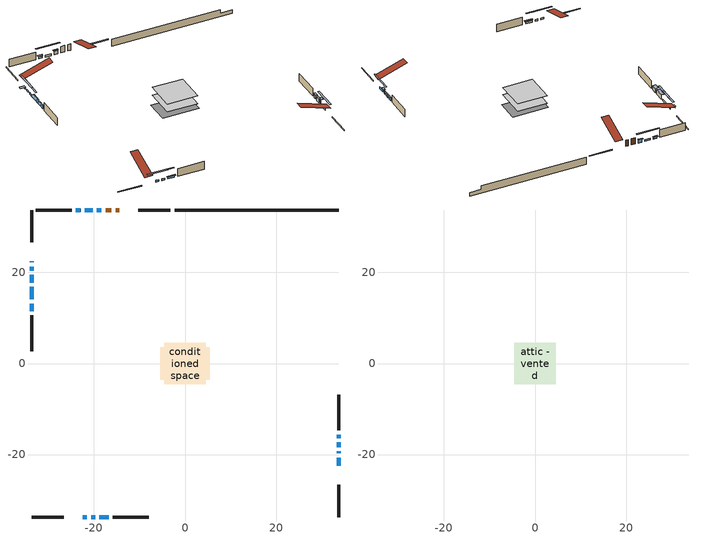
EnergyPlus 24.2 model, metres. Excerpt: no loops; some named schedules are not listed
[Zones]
conditioned space
 floor adiabatic (AdiabaticFloorConstruction): -4.54,-4.54 -4.54,4.54 4.54,4.54 4.54,-4.54 z0.61
 floor foundation (Slab1 construction): -5.46,-3.53 -5.46,3.53 5.46,3.53 5.46,-3.53 z-1.71
 wall outside (RimJoist1 construction): -3.19,33.7 -10.3,33.7 / -33.7,-33.7 -26.6,-33.7 / -33.7,33.7 -33.7,26.6 / 33.7,-33.7 33.7,-26.6 z0.61:0.91
 wall outside (AdiabaticWallConstruction 1): -14.49,33.7 -15.25,33.7 / -16.18,33.7 -17.42,33.7 z0.61:2.64
 wall outside (AdiabaticWallConstruction): -33.7,22.41 -33.7,22.18 z0.61:1.07; -18.34,33.7 -19.36,33.7 / 33.7,-18.34 33.7,-17.33 / 33.7,-16.4 33.7,-15.63 z0.61:1.68; -33.7,21.25 -33.7,20.39 / -22.41,-33.7 -21.54,-33.7 / -33.7,19.46 -33.7,17.73 / -20.62,-33.7 -19.75,-33.7 / 33.7,-22.41 33.7,-20.68 / -20.29,33.7 -22.02,33.7 z0.61:1.17; 33.7,-19.75 33.7,-19.27 z0.61:2.21; -33.7,16.81 -33.7,14.06 z0.61:2.08; -18.82,-33.7 -16.79,-33.7 / -22.94,33.7 -23.96,33.7 z0.61:1.22; -33.7,13.13 -33.7,11.51 z0.61:1.98
 wall outside (Wall1 construction): -24.89,33.7 -32.77,33.7 / -15.86,-33.7 -7.98,-33.7 / -33.7,10.58 -33.7,2.69 / 33.7,-14.71 33.7,-6.82 z0.61:3.05
 wall foundation (FoundationWall1 construction): -2.26,33.7,-1.71 -2.26,33.7,0.61 30.11,33.7,0.61 30.11,33.7,-0.59 33.7,33.7,-0.59 33.7,33.7,-1.71
 window (WindowConstruction 7): -33.7,22.41 -33.7,22.18 z0.61:1.07
 window (WindowConstruction 6): -18.35,33.7 -19.36,33.7 z0.61:1.68
 window (WindowConstruction 9): -33.7,21.25 -33.7,20.39 z0.61:1.17
 window (WindowConstruction 10): -22.41,-33.7 -21.54,-33.7 z0.61:1.17
 window (WindowConstruction 11): -33.7,19.46 -33.7,17.73 z0.61:1.17
 window (WindowConstruction 12): -20.62,-33.7 -19.75,-33.7 z0.61:1.17
 window (WindowConstruction 13): 33.7,-22.41 33.7,-20.68 z0.61:1.17
 window (WindowConstruction 14): -20.29,33.7 -22.02,33.7 z0.61:1.17
 window (WindowConstruction 8): 33.7,-19.75 33.7,-19.27 z0.61:2.21
 window (WindowConstruction): -33.7,16.8 -33.7,14.06 z0.61:2.08
 window (WindowConstruction 1): -18.82,-33.7 -16.79,-33.7 z0.61:1.22
 window (WindowConstruction 2): -33.7,13.13 -33.7,11.51 z0.61:1.98
 window (WindowConstruction 3): 33.7,-18.34 33.7,-17.33 z0.61:1.68
 window (WindowConstruction 4): 33.7,-16.4 33.7,-15.64 z0.61:1.68
 window (WindowConstruction 5): -22.94,33.7 -23.96,33.7 z0.61:1.22
 door (Door): -14.49,33.7 -15.25,33.7 z0.61:2.64
 door (Door 1): -16.18,33.7 -17.42,33.7 z0.61:2.64
 ceiling adiabatic (AdiabaticFloorConstruction): 4.54,-4.54 4.54,4.54 -4.54,4.54 -4.54,-4.54 z0.61
attic - vented
 floor to conditioned space (Floor1 construction Reversed): -4.54,-4.54 -4.54,4.54 4.54,4.54 4.54,-4.54 z3.05
 roof outside (Roof1 construction): -13.56,33.7,3.05 -13.56,24.85,6 -11.23,24.85,6 -11.23,33.7,3.05; -23.34,-33.7,3.05 -23.34,-24.85,6 -25.67,-24.85,6 -25.67,-33.7,3.05; -33.7,23.34,3.05 -24.85,23.34,6 -24.85,25.67,6 -33.7,25.67,3.05; 33.7,-23.34,3.05 24.85,-23.34,6 24.85,-25.67,6 33.7,-25.67,3.05
shading: -33.7,21.88 -33.7,22.71 -35.22,22.71 -35.22,21.88 z1.37; -19.56,33.7 -18.14,33.7 -18.14,34.11 -19.56,34.11 z1.88; -33.7,17.69 -33.7,23.95 -34.11,23.95 -34.11,17.69 z3.87; -18.84,-33.7 -25.11,-33.7 -25.11,-34.11 -18.84,-34.11 z3.87; -33.7,15.03 -33.7,22.16 -34.11,22.16 -34.11,15.03 z3.87; -17.05,-33.7 -23.32,-33.7 -23.32,-34.11 -17.05,-34.11 z3.87; 33.7,-17.98 33.7,-25.11 34.11,-25.11 34.11,-17.98 z3.87; -24.72,33.7 -17.59,33.7 -17.59,34.11 -24.72,34.11 z3.87; 33.7,-18.97 33.7,-20.05 34.31,-20.05 34.31,-18.97 z2.51; -33.7,14.06 -33.7,16.8 -34.61,16.8 -34.61,14.06 z2.08; -16.59,-33.7 -19.03,-33.7 -19.03,-34.11 -16.59,-34.11 z1.42; -33.7,11.51 -33.7,13.13 -34.61,13.13 -34.61,11.51 z1.98; 33.7,-17.13 33.7,-18.54 34.11,-18.54 34.11,-17.13 z1.88; 33.7,-15.44 33.7,-16.6 34.11,-16.6 34.11,-15.44 z1.88; -24.16,33.7 -22.74,33.7 -22.74,34.11 -24.16,34.11 z1.42
[Building]
Building 1: Terrain=Suburbs
[Site:Location]
Thunder Bay AP_ON: Latitude {deg}=48.37; Longitude {deg}=-89.32; Time Zone {hr}=-5; Elevation {m}=199; Keep Site Location Information=Yes
[Site:GroundTemperature:Shallow]
-2.12691, -4.55874, -4.75348, -3.59946, 1.0333, 5.64449, 9.64214, 12.1745, 12.3897, 10.33, 6.43429, 1.96456
[Site:WaterMainsTemperature]
Calculation Method=Schedule; Temperature Schedule=mains temperature schedule
[Material] Roughness=Rough; Thermal Absorptance=0.9
Name | Thickness {m} | Conductivity {W/m-K} | Density {kg/m3} | Specific Heat {J/kg-K} | Solar Absorptance | Visible Absorptance
asphalt or fiberglass shingles | 0.00635 | 0.162714 | 1121.4 | 1465.45 | 0.4 | 0.4
ceiling loosefill ins | 0.0846667 | 0.0480833 | 16.02 | 1046.75 | 0.7 | 0.7
ceiling stud and cavity | 0.1397 | 0.160601 | 65.682 | 1177.47 | 0.7 | 0.7
concrete 4.0 in. | 0.1016 | 1.803125 | 2242.8 | 837.4 | 0.7 | 0.7
concrete 8.0 in. | 0.2032 | 1.803125 | 2242.8 | 837.4 | 0.7 | 0.7
door material | 0.04445 | 0.188738 | 512.64 | 1214.23 | 0.7 | 0.7
door material 1 | 0.04445 | 0.053851 | 512.64 | 1214.23 | 0.7 | 0.7
exterior vertical ins | 0.0932174 | 0.029427 | 32.04 | 1214.23 | 0.7 | 0.7
floor covering | 0.0127 | 0.0433444 | 54.468 | 1339.84 | 0.6 | 0.6
floor rigid ins; wall rigid ins 1 | 0.512978 | 0.029427 | 32.04 | 1214.23 | 0.7 | 0.7
floor stud and cavity | 0.1397 | 1.75129 | 37.0049 | 1207.88 | 0.7 | 0.7
furniture material conditioned space 1 | 0.1524 | 0.115458 | 640.8 | 1214.23 | 0.6 | 0.6
gypsum board | 0.0127 | 0.160291 | 801 | 837.4 | 0.6 | 0.6
gypsum board 1 | 0.0127 | 0.160291 | 801 | 837.4 | 0.7 | 0.7
osb sheathing 0.5 in. | 0.0127 | 0.115458 | 512.64 | 1214.23 | 0.7 | 0.7
osb sheathing 0.75 in. | 0.01905 | 0.115458 | 512.64 | 1214.23 | 0.7 | 0.7
osb sheathing 2.0 in. | 0.0508 | 0.115458 | 512.64 | 1214.23 | 0.7 | 0.7
rim joist rigid ins; wall rigid ins | 0.051816 | 0.029427 | 32.04 | 1214.23 | 0.7 | 0.7
rim joist stud and cavity | 0.0508 | 0.0309689 | 125.044 | 1163.47 | 0.6 | 0.6
wall stud and cavity | 0.1397 | 0.0984349 | 139.0536 | 1170.24 | 0.7 | 0.7
wall stud and cavity 1 | 0.0889 | 0.380278 | 52.3479 | 1209.89 | 0.7 | 0.7
wall stud and cavity 2 | 0.0889 | 0.391764 | 83.0341 | 1211.67 | 0.7 | 0.7
wood siding | 0.0254 | 0.102417 | 544.68 | 1172.36 | 0.4 | 0.4
wood siding 1; wood siding 2; wood siding 3 | 0.0254 | 0.102417 | 544.68 | 1172.36 | 0.7 | 0.7
[WindowMaterial:SimpleGlazingSystem]
Name | U-Factor {W/m2-K} | Solar Heat Gain Coefficient
WindowMaterial | 1.9856 | 0.63
WindowMaterial 1 | 2.228615 | 0.55
WindowMaterial 10 | 2.59882 | 0.53
WindowMaterial 11 | 2.2712 | 0.53
WindowMaterial 2 | 2.90259 | 0.68
WindowMaterial 3 | 3.00537 | 0.54
WindowMaterial 4 | 3.01672 | 0.51
WindowMaterial 5 | 2.12414 | 0.58
WindowMaterial 6 | 7.347332 | 0.58
WindowMaterial 7 | 2.986628 | 0.61
WindowMaterial 8 | 2.78052 | 0.4
WindowMaterial 9 | 2.48356 | 0.4
[Construction]
AdiabaticFloorConstruction: floor stud and cavity, floor rigid ins, osb sheathing 0.75 in., floor covering
AdiabaticWallConstruction: wood siding 2, wall rigid ins 1, wall stud and cavity 1, gypsum board
AdiabaticWallConstruction 1: wood siding 3, wall rigid ins 1, wall stud and cavity 1, gypsum board
Door: door material
Door 1: door material 1
Floor1 construction Reversed: gypsum board, ceiling stud and cavity, ceiling loosefill ins
FoundationWall1 construction: concrete 8.0 in., gypsum board 1
furniture construction conditioned space 1: furniture material conditioned space 1
PartitionWallConstruction: gypsum board, wall stud and cavity 2, gypsum board
RimJoist1 construction: wood siding 1, rim joist rigid ins, osb sheathing 2.0 in., rim joist stud and cavity
Roof1 construction: asphalt or fiberglass shingles
Slab1 construction: concrete 4.0 in.
Wall1 construction: wood siding, wall rigid ins, osb sheathing 0.5 in., wall stud and cavity, gypsum board
WindowConstruction: WindowMaterial
WindowConstruction 1; WindowConstruction 5: WindowMaterial 1
WindowConstruction 10: WindowMaterial 9
WindowConstruction 11: WindowMaterial 10
WindowConstruction 12; WindowConstruction 13; WindowConstruction 14: WindowMaterial 11
WindowConstruction 2: WindowMaterial 2
WindowConstruction 3: WindowMaterial 3
WindowConstruction 4: WindowMaterial 4
WindowConstruction 6: WindowMaterial 5
WindowConstruction 7: WindowMaterial 6
WindowConstruction 8: WindowMaterial 7
WindowConstruction 9: WindowMaterial 8
[Zone] Multiplier=1; Part of Total Floor Area=Yes
Name | Volume {m3}
attic - vented | 39.5801
conditioned space | 401.9
[Space]
Name | Zone | Volume {m3}
attic - vented 1 | attic - vented | 39.5801
conditioned space 1 | conditioned space | 401.9
[ZoneInfiltration:EffectiveLeakageArea]
infil attic - vented 1: Zone or Space=attic - vented 1; Schedule=Always On Discrete; Effective Air Leakage Area {cm2}=3004.36; Stack Coefficient=0.000205213; Wind Coefficient=9.67883e-06
[ZoneMixing]
whole house fan mix: Zone or Space=attic - vented; Schedule=Always On Continuous; Design Flow Rate Calculation Method=Flow/Zone; Design Flow Rate {m3/s}=0; Source Zone or Space=conditioned space
[SurfaceProperty:ExposedFoundationPerimeter]
Slab1: Exposed Perimeter Calculation Method=TotalExposedPerimeter; Total Exposed Perimeter {m}=35.967
[InternalMass] Zone or ZoneList=conditioned space; Space or SpaceList=conditioned space 1
Name | Construction | Surface Area {m2}
furniture mass conditioned space 1 | furniture construction conditioned space 1 | 63.892
partition wall mass | PartitionWallConstruction | 159.73
[Lights]
interior lighting: Zone or ZoneList or Space or SpaceList=conditioned space 1; Schedule=interior lighting schedule; Design Level Calculation Method=LightingLevel; Lighting Level {W}=343.2; Return Air Fraction=0; Fraction Radiant=0.6; Fraction Visible=0.2; Fraction Replaceable=1
[People]
occupants: Zone or ZoneList or Space or SpaceList=conditioned space 1; Number of People Schedule=occupants schedule; Number of People Calculation Method=People; Number of People=3; Fraction Radiant=0.314171; Sensible Heat Fraction=0.56303; Activity Level Schedule=occupants activity schedule; Carbon Dioxide Generation Rate {m3/s-W}=0; Enable ASHRAE 55 Comfort Warnings=No; Mean Radiant Temperature Calculation Type=EnclosureAveraged
[ElectricEquipment] Zone or ZoneList or Space or SpaceList=conditioned space 1; Design Level Calculation Method=EquipmentLevel
Name | Schedule | Design Level {W} | Fraction Latent | Fraction Radiant | Fraction Lost
clothes dryer | clothes dryer schedule | 140.772 | 0.015 | 0.081 | 0.85
clothes washer | clothes washer schedule | 32.1985 | 0.03 | 0.162 | 0.7
cooking range | cooking range schedule | 215.147 | 0.08 | 0.432 | 0.2
dishwasher | dishwasher schedule | 66.8632 | 0.3 | 0.18 | 0.4
fridge | fridge schedule | 72.9452 | 0 | 0.6 | 0
mech vent house fan | mech vent house fan schedule | 0 | 0 | 0 | 1
mech vent house fan cfis | mech vent house fan cfis schedule | 0 | 0 | 0 | 0
mech vent range fan 0 | mech vent range fan 0 schedule | 57 | 0 | 0 | 1
misc plug loads | misc plug loads schedule | 494.7 | 0.045 | 0.513 | 0.1
whole house fan | Always On Discrete | 0 | 0 | 0 | 1
[OtherEquipment] Zone or ZoneList or Space or SpaceList=conditioned space 1; Design Level Calculation Method=EquipmentLevel
Name | Fuel Type | Schedule | Design Level {W} | Fraction Latent | Fraction Radiant | Fraction Lost
clothes dryer 1 | Electricity | clothes dryer schedule | 0 | 0.015 | 0.081 | 0.85
cooking range 1 | Electricity | cooking range schedule | 0 | 0.08 | 0.432 | 0.2
general water use latent | None | general water use schedule | 62.594 | 1 | 0 | 0
general water use sensible | None | general water use schedule | -61.6891 | 0 | 0.6 | 0
mech vent house fan latent load | None | Always On Discrete | 0 | 1 | 0 | 0
mech vent house fan sensible load | None | Always On Discrete | 0 | 0 | 0 | 0
water heater energy adjustment1 | NaturalGas | Always On Discrete | 0.01 | 0 | 0 | 1
[ZoneInfiltration:DesignFlowRate] Zone or ZoneList or Space or SpaceList=conditioned space 1; Schedule=Always On Discrete; Design Flow Rate Calculation Method=Flow/Zone; Design Flow Rate {m3/s}=0
infil flow; natural vent flow; whole house fan flow
[Foundation:Kiva]
Foundation Kiva 1: Initial Indoor Air Temperature {C}=18; Wall Height Above Grade {m}=0.609996; Wall Depth Below Slab {m}=0.2032; Custom Block Material Name 1=exterior vertical ins; Custom Block Depth 1 {m}=2.31999; Custom Block X Position 1 {m}=0.2159; Custom Block Z Position 1 {m}=0
[Foundation:Kiva:Settings]
Soil Conductivity {W/m-K}=0.849921; Soil Density {kg/m3}=1842.3; Soil Specific Heat {J/kg-K}=418.7; Ground Solar Absorptivity=0.9; Ground Thermal Absorptivity=0.9; Ground Surface Roughness {m}=0.03; Far-Field Width {m}=40; Deep-Ground Boundary Condition=ZeroFlux; Deep-Ground Depth {m}=40; Minimum Cell Dimension {m}=0.2; Maximum Cell Growth Coefficient=3; Simulation Timestep=Timestep
[Exterior:Lights]
exterior lighting: Schedule=exterior lighting schedule; Design Level {W}=75.6
[Schedule:Constant]
Name | Hourly Value
Always On Continuous; mech vent house fan schedule; mech vent house fan cfis schedule; Always On Discrete | 1
occupants activity schedule | 117.228
fridge schedule | 0
[Schedule:Week:Daily]
interior lighting schedule Week Rule - Jan1-Jan27: interior lighting schedule day, interior lighting schedule day, interior lighting schedule day, interior lighting schedule day, interior lighting schedule day, interior lighting schedule day, interior lighting schedule day, interior lighting schedule default day, interior lighting schedule default day, interior lighting schedule default day, interior lighting schedule default day, interior lighting schedule default day
interior lighting schedule Week Rule - Jan28-Feb3: interior lighting schedule day, interior lighting schedule day, interior lighting schedule day, interior lighting schedule day, interior lighting schedule day 1, interior lighting schedule day 1, interior lighting schedule day 1, interior lighting schedule default day, interior lighting schedule default day, interior lighting schedule default day, interior lighting schedule default day, interior lighting schedule default day
interior lighting schedule Week Rule - Feb4-Feb24: interior lighting schedule day 1, interior lighting schedule day 1, interior lighting schedule day 1, interior lighting schedule day 1, interior lighting schedule day 1, interior lighting schedule day 1, interior lighting schedule day 1, interior lighting schedule default day, interior lighting schedule default day, interior lighting schedule default day, interior lighting schedule default day, interior lighting schedule default day
interior lighting schedule Week Rule - Feb25-Mar3: interior lighting schedule day 1, interior lighting schedule day 1, interior lighting schedule day 1, interior lighting schedule day 1, interior lighting schedule day 2, interior lighting schedule day 2, interior lighting schedule day 2, interior lighting schedule default day, interior lighting schedule default day, interior lighting schedule default day, interior lighting schedule default day, interior lighting schedule default day
interior lighting schedule Week Rule - Mar4-Mar31: interior lighting schedule day 2, interior lighting schedule day 2, interior lighting schedule day 2, interior lighting schedule day 2, interior lighting schedule day 2, interior lighting schedule day 2, interior lighting schedule day 2, interior lighting schedule default day, interior lighting schedule default day, interior lighting schedule default day, interior lighting schedule default day, interior lighting schedule default day
interior lighting schedule Week Rule - Apr1-Apr28: interior lighting schedule day 3, interior lighting schedule day 3, interior lighting schedule day 3, interior lighting schedule day 3, interior lighting schedule day 3, interior lighting schedule day 3, interior lighting schedule day 3, interior lighting schedule default day, interior lighting schedule default day, interior lighting schedule default day, interior lighting schedule default day, interior lighting schedule default day
interior lighting schedule Week Rule - Apr29-May5: interior lighting schedule day 3, interior lighting schedule day 3, interior lighting schedule day 4, interior lighting schedule day 4, interior lighting schedule day 4, interior lighting schedule day 4, interior lighting schedule day 4, interior lighting schedule default day, interior lighting schedule default day, interior lighting schedule default day, interior lighting schedule default day, interior lighting schedule default day
interior lighting schedule Week Rule - May6-May26: interior lighting schedule day 4, interior lighting schedule day 4, interior lighting schedule day 4, interior lighting schedule day 4, interior lighting schedule day 4, interior lighting schedule day 4, interior lighting schedule day 4, interior lighting schedule default day, interior lighting schedule default day, interior lighting schedule default day, interior lighting schedule default day, interior lighting schedule default day
interior lighting schedule Week Rule - May27-Jun2: interior lighting schedule day 4, interior lighting schedule day 4, interior lighting schedule day 4, interior lighting schedule day 4, interior lighting schedule day 4, interior lighting schedule day 5, interior lighting schedule day 5, interior lighting schedule default day, interior lighting schedule default day, interior lighting schedule default day, interior lighting schedule default day, interior lighting schedule default day
interior lighting schedule Week Rule - Jun3-Jun30: interior lighting schedule day 5, interior lighting schedule day 5, interior lighting schedule day 5, interior lighting schedule day 5, interior lighting schedule day 5, interior lighting schedule day 5, interior lighting schedule day 5, interior lighting schedule default day, interior lighting schedule default day, interior lighting schedule default day, interior lighting schedule default day, interior lighting schedule default day
interior lighting schedule Week Rule - Jul1-Jul28: interior lighting schedule day 6, interior lighting schedule day 6, interior lighting schedule day 6, interior lighting schedule day 6, interior lighting schedule day 6, interior lighting schedule day 6, interior lighting schedule day 6, interior lighting schedule default day, interior lighting schedule default day, interior lighting schedule default day, interior lighting schedule default day, interior lighting schedule default day
interior lighting schedule Week Rule - Jul29-Aug4: interior lighting schedule day 6, interior lighting schedule day 6, interior lighting schedule day 6, interior lighting schedule day 7, interior lighting schedule day 7, interior lighting schedule day 7, interior lighting schedule day 7, interior lighting schedule default day, interior lighting schedule default day, interior lighting schedule default day, interior lighting schedule default day, interior lighting schedule default day
interior lighting schedule Week Rule - Aug5-Aug25: interior lighting schedule day 7, interior lighting schedule day 7, interior lighting schedule day 7, interior lighting schedule day 7, interior lighting schedule day 7, interior lighting schedule day 7, interior lighting schedule day 7, interior lighting schedule default day, interior lighting schedule default day, interior lighting schedule default day, interior lighting schedule default day, interior lighting schedule default day
interior lighting schedule Week Rule - Aug26-Sep1: interior lighting schedule day 7, interior lighting schedule day 7, interior lighting schedule day 7, interior lighting schedule day 7, interior lighting schedule day 7, interior lighting schedule day 7, interior lighting schedule day 8, interior lighting schedule default day, interior lighting schedule default day, interior lighting schedule default day, interior lighting schedule default day, interior lighting schedule default day
interior lighting schedule Week Rule - Sep2-Sep29: interior lighting schedule day 8, interior lighting schedule day 8, interior lighting schedule day 8, interior lighting schedule day 8, interior lighting schedule day 8, interior lighting schedule day 8, interior lighting schedule day 8, interior lighting schedule default day, interior lighting schedule default day, interior lighting schedule default day, interior lighting schedule default day, interior lighting schedule default day
interior lighting schedule Week Rule - Sep30-Oct6: interior lighting schedule day 8, interior lighting schedule day 9, interior lighting schedule day 9, interior lighting schedule day 9, interior lighting schedule day 9, interior lighting schedule day 9, interior lighting schedule day 9, interior lighting schedule default day, interior lighting schedule default day, interior lighting schedule default day, interior lighting schedule default day, interior lighting schedule default day
interior lighting schedule Week Rule - Oct7-Oct27: interior lighting schedule day 9, interior lighting schedule day 9, interior lighting schedule day 9, interior lighting schedule day 9, interior lighting schedule day 9, interior lighting schedule day 9, interior lighting schedule day 9, interior lighting schedule default day, interior lighting schedule default day, interior lighting schedule default day, interior lighting schedule default day, interior lighting schedule default day
interior lighting schedule Week Rule - Oct28-Nov3: interior lighting schedule day 9, interior lighting schedule day 9, interior lighting schedule day 9, interior lighting schedule day 9, interior lighting schedule day 10, interior lighting schedule day 10, interior lighting schedule day 10, interior lighting schedule default day, interior lighting schedule default day, interior lighting schedule default day, interior lighting schedule default day, interior lighting schedule default day
interior lighting schedule Week Rule - Nov4-Nov24: interior lighting schedule day 10, interior lighting schedule day 10, interior lighting schedule day 10, interior lighting schedule day 10, interior lighting schedule day 10, interior lighting schedule day 10, interior lighting schedule day 10, interior lighting schedule default day, interior lighting schedule default day, interior lighting schedule default day, interior lighting schedule default day, interior lighting schedule default day
interior lighting schedule Week Rule - Nov25-Dec1: interior lighting schedule day 10, interior lighting schedule day 10, interior lighting schedule day 10, interior lighting schedule day 10, interior lighting schedule day 10, interior lighting schedule day 10, interior lighting schedule day 11, interior lighting schedule default day, interior lighting schedule default day, interior lighting schedule default day, interior lighting schedule default day, interior lighting schedule default day
interior lighting schedule Week Rule - Dec2-Dec31: interior lighting schedule day 11, interior lighting schedule day 11, interior lighting schedule day 11, interior lighting schedule day 11, interior lighting schedule day 11, interior lighting schedule day 11, interior lighting schedule day 11, interior lighting schedule default day, interior lighting schedule default day, interior lighting schedule default day, interior lighting schedule default day, interior lighting schedule default day
occupants schedule Week Rule - Jan1-Dec31: occupants schedule day, occupants schedule day, occupants schedule day, occupants schedule day, occupants schedule day, occupants schedule day, occupants schedule day, occupants schedule default day, occupants schedule default day, occupants schedule default day, occupants schedule default day, occupants schedule default day
clothes dryer schedule Week Rule - Jan1-Dec31: clothes dryer schedule day, clothes dryer schedule day, clothes dryer schedule day, clothes dryer schedule day, clothes dryer schedule day, clothes dryer schedule day, clothes dryer schedule day, clothes dryer schedule default day, clothes dryer schedule default day, clothes dryer schedule default day, clothes dryer schedule default day, clothes dryer schedule default day
clothes washer schedule Week Rule - Jan1-Dec31: clothes washer schedule day, clothes washer schedule day, clothes washer schedule day, clothes washer schedule day, clothes washer schedule day, clothes washer schedule day, clothes washer schedule day, clothes washer schedule default day, clothes washer schedule default day, clothes washer schedule default day, clothes washer schedule default day, clothes washer schedule default day
cooking range schedule Week Rule - Jan1-Dec31: cooking range schedule day, cooking range schedule day, cooking range schedule day, cooking range schedule day, cooking range schedule day, cooking range schedule day, cooking range schedule day, cooking range schedule default day, cooking range schedule default day, cooking range schedule default day, cooking range schedule default day, cooking range schedule default day
dishwasher schedule Week Rule - Jan1-Dec31: dishwasher schedule day, dishwasher schedule day, dishwasher schedule day, dishwasher schedule day, dishwasher schedule day, dishwasher schedule day, dishwasher schedule day, dishwasher schedule default day, dishwasher schedule default day, dishwasher schedule default day, dishwasher schedule default day, dishwasher schedule default day
mech vent range fan 0 schedule Week Rule - Jan1-Dec31: mech vent range fan 0 schedule day, mech vent range fan 0 schedule day, mech vent range fan 0 schedule day, mech vent range fan 0 schedule day, mech vent range fan 0 schedule day, mech vent range fan 0 schedule day, mech vent range fan 0 schedule day, mech vent range fan 0 schedule default day, mech vent range fan 0 schedule default day, mech vent range fan 0 schedule default day, mech vent range fan 0 schedule default day, mech vent range fan 0 schedule default day
misc plug loads schedule Week Rule - Jan1-Dec31: misc plug loads schedule day, misc plug loads schedule day, misc plug loads schedule day, misc plug loads schedule day, misc plug loads schedule day, misc plug loads schedule day, misc plug loads schedule day, misc plug loads schedule default day, misc plug loads schedule default day, misc plug loads schedule default day, misc plug loads schedule default day, misc plug loads schedule default day
general water use schedule Week Rule - Jan1-Dec31: general water use schedule day, general water use schedule day, general water use schedule day, general water use schedule day, general water use schedule day, general water use schedule day, general water use schedule day, general water use schedule default day, general water use schedule default day, general water use schedule default day, general water use schedule default day, general water use schedule default day
exterior lighting schedule Week Rule - Jan1-Jan27: exterior lighting schedule day, exterior lighting schedule day, exterior lighting schedule day, exterior lighting schedule day, exterior lighting schedule day, exterior lighting schedule day, exterior lighting schedule day, exterior lighting schedule default day, exterior lighting schedule default day, exterior lighting schedule default day, exterior lighting schedule default day, exterior lighting schedule default day
exterior lighting schedule Week Rule - Jan28-Feb3: exterior lighting schedule day, exterior lighting schedule day, exterior lighting schedule day, exterior lighting schedule day, exterior lighting schedule day 1, exterior lighting schedule day 1, exterior lighting schedule day 1, exterior lighting schedule default day, exterior lighting schedule default day, exterior lighting schedule default day, exterior lighting schedule default day, exterior lighting schedule default day
exterior lighting schedule Week Rule - Feb4-Feb24: exterior lighting schedule day 1, exterior lighting schedule day 1, exterior lighting schedule day 1, exterior lighting schedule day 1, exterior lighting schedule day 1, exterior lighting schedule day 1, exterior lighting schedule day 1, exterior lighting schedule default day, exterior lighting schedule default day, exterior lighting schedule default day, exterior lighting schedule default day, exterior lighting schedule default day
exterior lighting schedule Week Rule - Feb25-Mar3: exterior lighting schedule day 1, exterior lighting schedule day 1, exterior lighting schedule day 1, exterior lighting schedule day 1, exterior lighting schedule day 2, exterior lighting schedule day 2, exterior lighting schedule day 2, exterior lighting schedule default day, exterior lighting schedule default day, exterior lighting schedule default day, exterior lighting schedule default day, exterior lighting schedule default day
exterior lighting schedule Week Rule - Mar4-Mar31: exterior lighting schedule day 2, exterior lighting schedule day 2, exterior lighting schedule day 2, exterior lighting schedule day 2, exterior lighting schedule day 2, exterior lighting schedule day 2, exterior lighting schedule day 2, exterior lighting schedule default day, exterior lighting schedule default day, exterior lighting schedule default day, exterior lighting schedule default day, exterior lighting schedule default day
exterior lighting schedule Week Rule - Apr1-Apr28: exterior lighting schedule day 3, exterior lighting schedule day 3, exterior lighting schedule day 3, exterior lighting schedule day 3, exterior lighting schedule day 3, exterior lighting schedule day 3, exterior lighting schedule day 3, exterior lighting schedule default day, exterior lighting schedule default day, exterior lighting schedule default day, exterior lighting schedule default day, exterior lighting schedule default day
exterior lighting schedule Week Rule - Apr29-May5: exterior lighting schedule day 3, exterior lighting schedule day 3, exterior lighting schedule day 4, exterior lighting schedule day 4, exterior lighting schedule day 4, exterior lighting schedule day 4, exterior lighting schedule day 4, exterior lighting schedule default day, exterior lighting schedule default day, exterior lighting schedule default day, exterior lighting schedule default day, exterior lighting schedule default day
exterior lighting schedule Week Rule - May6-May26: exterior lighting schedule day 4, exterior lighting schedule day 4, exterior lighting schedule day 4, exterior lighting schedule day 4, exterior lighting schedule day 4, exterior lighting schedule day 4, exterior lighting schedule day 4, exterior lighting schedule default day, exterior lighting schedule default day, exterior lighting schedule default day, exterior lighting schedule default day, exterior lighting schedule default day
exterior lighting schedule Week Rule - May27-Jun2: exterior lighting schedule day 4, exterior lighting schedule day 4, exterior lighting schedule day 4, exterior lighting schedule day 4, exterior lighting schedule day 4, exterior lighting schedule day 5, exterior lighting schedule day 5, exterior lighting schedule default day, exterior lighting schedule default day, exterior lighting schedule default day, exterior lighting schedule default day, exterior lighting schedule default day
exterior lighting schedule Week Rule - Jun3-Jun30: exterior lighting schedule day 5, exterior lighting schedule day 5, exterior lighting schedule day 5, exterior lighting schedule day 5, exterior lighting schedule day 5, exterior lighting schedule day 5, exterior lighting schedule day 5, exterior lighting schedule default day, exterior lighting schedule default day, exterior lighting schedule default day, exterior lighting schedule default day, exterior lighting schedule default day
exterior lighting schedule Week Rule - Jul1-Jul28: exterior lighting schedule day 6, exterior lighting schedule day 6, exterior lighting schedule day 6, exterior lighting schedule day 6, exterior lighting schedule day 6, exterior lighting schedule day 6, exterior lighting schedule day 6, exterior lighting schedule default day, exterior lighting schedule default day, exterior lighting schedule default day, exterior lighting schedule default day, exterior lighting schedule default day
exterior lighting schedule Week Rule - Jul29-Aug4: exterior lighting schedule day 6, exterior lighting schedule day 6, exterior lighting schedule day 6, exterior lighting schedule day 7, exterior lighting schedule day 7, exterior lighting schedule day 7, exterior lighting schedule day 7, exterior lighting schedule default day, exterior lighting schedule default day, exterior lighting schedule default day, exterior lighting schedule default day, exterior lighting schedule default day
exterior lighting schedule Week Rule - Aug5-Aug25: exterior lighting schedule day 7, exterior lighting schedule day 7, exterior lighting schedule day 7, exterior lighting schedule day 7, exterior lighting schedule day 7, exterior lighting schedule day 7, exterior lighting schedule day 7, exterior lighting schedule default day, exterior lighting schedule default day, exterior lighting schedule default day, exterior lighting schedule default day, exterior lighting schedule default day
exterior lighting schedule Week Rule - Aug26-Sep1: exterior lighting schedule day 7, exterior lighting schedule day 7, exterior lighting schedule day 7, exterior lighting schedule day 7, exterior lighting schedule day 7, exterior lighting schedule day 7, exterior lighting schedule day 8, exterior lighting schedule default day, exterior lighting schedule default day, exterior lighting schedule default day, exterior lighting schedule default day, exterior lighting schedule default day
exterior lighting schedule Week Rule - Sep2-Sep29: exterior lighting schedule day 8, exterior lighting schedule day 8, exterior lighting schedule day 8, exterior lighting schedule day 8, exterior lighting schedule day 8, exterior lighting schedule day 8, exterior lighting schedule day 8, exterior lighting schedule default day, exterior lighting schedule default day, exterior lighting schedule default day, exterior lighting schedule default day, exterior lighting schedule default day
exterior lighting schedule Week Rule - Sep30-Oct6: exterior lighting schedule day 8, exterior lighting schedule day 9, exterior lighting schedule day 9, exterior lighting schedule day 9, exterior lighting schedule day 9, exterior lighting schedule day 9, exterior lighting schedule day 9, exterior lighting schedule default day, exterior lighting schedule default day, exterior lighting schedule default day, exterior lighting schedule default day, exterior lighting schedule default day
exterior lighting schedule Week Rule - Oct7-Oct27: exterior lighting schedule day 9, exterior lighting schedule day 9, exterior lighting schedule day 9, exterior lighting schedule day 9, exterior lighting schedule day 9, exterior lighting schedule day 9, exterior lighting schedule day 9, exterior lighting schedule default day, exterior lighting schedule default day, exterior lighting schedule default day, exterior lighting schedule default day, exterior lighting schedule default day
exterior lighting schedule Week Rule - Oct28-Nov3: exterior lighting schedule day 9, exterior lighting schedule day 9, exterior lighting schedule day 9, exterior lighting schedule day 9, exterior lighting schedule day 10, exterior lighting schedule day 10, exterior lighting schedule day 10, exterior lighting schedule default day, exterior lighting schedule default day, exterior lighting schedule default day, exterior lighting schedule default day, exterior lighting schedule default day
exterior lighting schedule Week Rule - Nov4-Nov24: exterior lighting schedule day 10, exterior lighting schedule day 10, exterior lighting schedule day 10, exterior lighting schedule day 10, exterior lighting schedule day 10, exterior lighting schedule day 10, exterior lighting schedule day 10, exterior lighting schedule default day, exterior lighting schedule default day, exterior lighting schedule default day, exterior lighting schedule default day, exterior lighting schedule default day
[Schedule:Year]
interior lighting schedule: interior lighting schedule Week Rule - Jan1-Jan27, 1, 1, 1, 27, interior lighting schedule Week Rule - Jan28-Feb3, 1, 28, 2, 3, interior lighting schedule Week Rule - Feb4-Feb24, 2, 4, 2, 24, interior lighting schedule Week Rule - Feb25-Mar3, 2, 25, 3, 3, interior lighting schedule Week Rule - Mar4-Mar31, 3, 4, 3, 31, interior lighting schedule Week Rule - Apr1-Apr28, 4, 1, 4, 28, interior lighting schedule Week Rule - Apr29-May5, 4, 29, 5, 5, interior lighting schedule Week Rule - May6-May26, 5, 6, 5, 26, interior lighting schedule Week Rule - May27-Jun2, 5, 27, 6, 2, interior lighting schedule Week Rule - Jun3-Jun30, 6, 3, 6, 30, interior lighting schedule Week Rule - Jul1-Jul28, 7, 1, 7, 28, interior lighting schedule Week Rule - Jul29-Aug4, 7, 29, 8, 4, interior lighting schedule Week Rule - Aug5-Aug25, 8, 5, 8, 25, interior lighting schedule Week Rule - Aug26-Sep1, 8, 26, 9, 1, interior lighting schedule Week Rule - Sep2-Sep29, 9, 2, 9, 29, interior lighting schedule Week Rule - Sep30-Oct6, 9, 30, 10, 6, interior lighting schedule Week Rule - Oct7-Oct27, 10, 7, 10, 27, interior lighting schedule Week Rule - Oct28-Nov3, 10, 28, 11, 3, interior lighting schedule Week Rule - Nov4-Nov24, 11, 4, 11, 24, interior lighting schedule Week Rule - Nov25-Dec1, 11, 25, 12, 1, interior lighting schedule Week Rule - Dec2-Dec31, 12, 2, 12, 31
occupants schedule: occupants schedule Week Rule - Jan1-Dec31, 1, 1, 12, 31
clothes dryer schedule: clothes dryer schedule Week Rule - Jan1-Dec31, 1, 1, 12, 31
clothes washer schedule: clothes washer schedule Week Rule - Jan1-Dec31, 1, 1, 12, 31
cooking range schedule: cooking range schedule Week Rule - Jan1-Dec31, 1, 1, 12, 31
dishwasher schedule: dishwasher schedule Week Rule - Jan1-Dec31, 1, 1, 12, 31
mech vent range fan 0 schedule: mech vent range fan 0 schedule Week Rule - Jan1-Dec31, 1, 1, 12, 31
misc plug loads schedule: misc plug loads schedule Week Rule - Jan1-Dec31, 1, 1, 12, 31
general water use schedule: general water use schedule Week Rule - Jan1-Dec31, 1, 1, 12, 31
exterior lighting schedule: exterior lighting schedule Week Rule - Jan1-Jan27, 1, 1, 1, 27, exterior lighting schedule Week Rule - Jan28-Feb3, 1, 28, 2, 3, exterior lighting schedule Week Rule - Feb4-Feb24, 2, 4, 2, 24, exterior lighting schedule Week Rule - Feb25-Mar3, 2, 25, 3, 3, exterior lighting schedule Week Rule - Mar4-Mar31, 3, 4, 3, 31, exterior lighting schedule Week Rule - Apr1-Apr28, 4, 1, 4, 28, exterior lighting schedule Week Rule - Apr29-May5, 4, 29, 5, 5, exterior lighting schedule Week Rule - May6-May26, 5, 6, 5, 26, exterior lighting schedule Week Rule - May27-Jun2, 5, 27, 6, 2, exterior lighting schedule Week Rule - Jun3-Jun30, 6, 3, 6, 30, exterior lighting schedule Week Rule - Jul1-Jul28, 7, 1, 7, 28, exterior lighting schedule Week Rule - Jul29-Aug4, 7, 29, 8, 4, exterior lighting schedule Week Rule - Aug5-Aug25, 8, 5, 8, 25, exterior lighting schedule Week Rule - Aug26-Sep1, 8, 26, 9, 1, exterior lighting schedule Week Rule - Sep2-Sep29, 9, 2, 9, 29, exterior lighting schedule Week Rule - Sep30-Oct6, 9, 30, 10, 6, exterior lighting schedule Week Rule - Oct7-Oct27, 10, 7, 10, 27, exterior lighting schedule Week Rule - Oct28-Nov3, 10, 28, 11, 3, exterior lighting schedule Week Rule - Nov4-Nov24, 11, 4, 11, 24, exterior lighting schedule Week Rule - Nov25-Dec1, 11, 25, 12, 1, exterior lighting schedule Week Rule - Dec2-Dec31, 12, 2, 12, 31
[Schedule:Compact]
mains temperature schedule: Through: 01/01, For: AllDays, Until: 24:00, 3.73278, Through: 01/02, For: AllDays, Until: 24:00, 3.65722, Through: 01/03, For: AllDays, Until: 24:00, 3.58222, Through: 01/04, For: AllDays, Until: 24:00, 3.50833, Through: 01/05, For: AllDays, Until: 24:00, 3.43611, Through: 01/06, For: AllDays, Until: 24:00, 3.36444, Through: 01/07, For: AllDays, Until: 24:00, 3.29389, Through: 01/08, For: AllDays, Until: 24:00, 3.22444, Through: 01/09, For: AllDays, Until: 24:00, 3.15611, Through: 01/10, For: AllDays, Until: 24:00, 3.08889, Through: 01/11, For: AllDays, Until: 24:00, 3.02278, Through: 01/12, For: AllDays, Until: 24:00, 2.95778, Through: 01/13, For: AllDays, Until: 24:00, 2.89389, Through: 01/14, For: AllDays, Until: 24:00, 2.83167, Through: 01/15, For: AllDays, Until: 24:00, 2.77, Through: 01/16, For: AllDays, Until: 24:00, 2.71, Through: 01/17, For: AllDays, Until: 24:00, 2.65167, Through: 01/18, For: AllDays, Until: 24:00, 2.59389, Through: 01/19, For: AllDays, Until: 24:00, 2.53778, Through: 01/20, For: AllDays, Until: 24:00, 2.48333, Through: 01/21, For: AllDays, Until: 24:00, 2.42944, Through: 01/22, For: AllDays, Until: 24:00, 2.37722, Through: 01/23, For: AllDays, Until: 24:00, 2.32667, Through: 01/24, For: AllDays, Until: 24:00, 2.27722, Through: 01/25, For: AllDays, Until: 24:00, 2.22944, Through: 01/26, For: AllDays, Until: 24:00, 2.18278, Through: 01/27, For: AllDays, Until: 24:00, 2.13778, Through: 01/28, For: AllDays, Until: 24:00, 2.09389, Through: 01/29, For: AllDays, Until: 24:00, 2.05167, Through: 01/30, For: AllDays, Until: 24:00, 2.01056, Through: 01/31, For: AllDays, Until: 24:00, 1.97167, Through: 02/01, For: AllDays, Until: 24:00, 1.93333, Through: 02/02, For: AllDays, Until: 24:00, 1.89722, Through: 02/03, For: AllDays, Until: 24:00, 1.86222, Through: 02/04, For: AllDays, Until: 24:00, 1.82889, Through: 02/05, For: AllDays, Until: 24:00, 1.79722, Through: 02/06, For: AllDays, Until: 24:00, 1.76722, Through: 02/07, For: AllDays, Until: 24:00, 1.73833, Through: 02/08, For: AllDays, Until: 24:00, 1.71111, Through: 02/09, For: AllDays, Until: 24:00, 1.68556, Through: 02/10, For: AllDays, Until: 24:00, 1.66167, Through: 02/11, For: AllDays, Until: 24:00, 1.63889, Through: 02/12, For: AllDays, Until: 24:00, 1.61833, Through: 02/13, For: AllDays, Until: 24:00, 1.59889, Through: 02/14, For: AllDays, Until: 24:00, 1.58111, Through: 02/15, For: AllDays, Until: 24:00, 1.565, Through: 02/16, For: AllDays, Until: 24:00, 1.55056, Through: 02/17, For: AllDays, Until: 24:00, 1.53778, Through: 02/18, For: AllDays, Until: 24:00, 1.52667, Through: 02/19, For: AllDays, Until: 24:00, 1.51722, Through: 02/20, For: AllDays, Until: 24:00, 1.50889, Through: 02/21, For: AllDays, Until: 24:00, 1.50278, Through: 02/22, For: AllDays, Until: 24:00, 1.49778, Through: 02/23, For: AllDays, Until: 24:00, 1.495, Through: 02/24, For: AllDays, Until: 24:00, 1.49333, Through: 02/25, For: AllDays, Until: 24:00, 1.49333, Through: 02/26, For: AllDays, Until: 24:00, 1.495, Through: 02/27, For: AllDays, Until: 24:00, 1.49833, Through: 02/28, For: AllDays, Until: 24:00, 1.50389, Through: 03/01, For: AllDays, Until: 24:00, 1.51, Through: 03/02, For: AllDays, Until: 24:00, 1.51833, Through: 03/03, For: AllDays, Until: 24:00, 1.52833, Through: 03/04, For: AllDays, Until: 24:00, 1.54, Through: 03/05, For: AllDays, Until: 24:00, 1.55333, Through: 03/06, For: AllDays, Until: 24:00, 1.56778, Through: 03/07, For: AllDays, Until: 24:00, 1.58389, Through: 03/08, For: AllDays, Until: 24:00, 1.60222, Through: 03/09, For: AllDays, Until: 24:00, 1.62167, Through: 03/10, For: AllDays, Until: 24:00, 1.64278, Through: 03/11, For: AllDays, Until: 24:00, 1.66556, Through: 03/12, For: AllDays, Until: 24:00, 1.68944, Through: 03/13, For: AllDays, Until: 24:00, 1.71556, Through: 03/14, For: AllDays, Until: 24:00, 1.74278, Through: 03/15, For: AllDays, Until: 24:00, 1.77222, Through: 03/16, For: AllDays, Until: 24:00, 1.80222, Through: 03/17, For: AllDays, Until: 24:00, 1.83444, Through: 03/18, For: AllDays, Until: 24:00, 1.86833, Through: 03/19, For: AllDays, Until: 24:00, 1.90333, Through: 03/20, For: AllDays, Until: 24:00, 1.94, Through: 03/21, For: AllDays, Until: 24:00, 1.97778, Through: 03/22, For: AllDays, Until: 24:00, 2.01778, Through: 03/23, For: AllDays, Until: 24:00, 2.05833, Through: 03/24, For: AllDays, Until: 24:00, 2.10111, Through: 03/25, For: AllDays, Until: 24:00, 2.145, Through: 03/26, For: AllDays, Until: 24:00, 2.19056, Through: 03/27, For: AllDays, Until: 24:00, 2.23722, Through: 03/28, For: AllDays, Until: 24:00, 2.28556, Through: 03/29, For: AllDays, Until: 24:00, 2.335, Through: 03/30, For: AllDays, Until: 24:00, 2.38611, Through: 03/31, For: AllDays, Until: 24:00, 2.43833, Through: 04/01, For: AllDays, Until: 24:00, 2.49222, Through: 04/02, For: AllDays, Until: 24:00, 2.54722, Through: 04/03, For: AllDays, Until: 24:00, 2.60389, Through: 04/04, For: AllDays, Until: 24:00, 2.66111, Through: 04/05, For: AllDays, Until: 24:00, 2.72056, Through: 04/06, For: AllDays, Until: 24:00, 2.78056, Through: 04/07, For: AllDays, Until: 24:00, 2.84222, Through: 04/08, For: AllDays, Until: 24:00, 2.90444, Through: 04/09, For: AllDays, Until: 24:00, 2.96833, Through: 04/10, For: AllDays, Until: 24:00, 3.03389, Through: 04/11, For: AllDays, Until: 24:00, 3.1, Through: 04/12, For: AllDays, Until: 24:00, 3.16722, Through: 04/13, For: AllDays, Until: 24:00, 3.23611, Through: 04/14, For: AllDays, Until: 24:00, 3.30556, Through: 04/15, For: AllDays, Until: 24:00, 3.37611, Through: 04/16, For: AllDays, Until: 24:00, 3.44833, Through: 04/17, For: AllDays, Until: 24:00, 3.52111, Through: 04/18, For: AllDays, Until: 24:00, 3.595, Through: 04/19, For: AllDays, Until: 24:00, 3.67, Through: 04/20, For: AllDays, Until: 24:00, 3.74556, Through: 04/21, For: AllDays, Until: 24:00, 3.82278, Through: 04/22, For: AllDays, Until: 24:00, 3.90056, Through: 04/23, For: AllDays, Until: 24:00, 3.97889, Through: 04/24, For: AllDays, Until: 24:00, 4.05889, Through: 04/25, For: AllDays, Until: 24:00, 4.13889, Through: 04/26, For: AllDays, Until: 24:00, 4.22056, Through: 04/27, For: AllDays, Until: 24:00, 4.30278, Through: 04/28, For: AllDays, Until: 24:00, 4.38556, Through: 04/29, For: AllDays, Until: 24:00, 4.46889, Through: 04/30, For: AllDays, Until: 24:00, 4.55333, Through: 05/01, For: AllDays, Until: 24:00, 4.63889, Through: 05/02, For: AllDays, Until: 24:00, 4.72444, Through: 05/03, For: AllDays, Until: 24:00, 4.81111, Through: 05/04, For: AllDays, Until: 24:00, 4.89833, Through: 05/05, For: AllDays, Until: 24:00, 4.98611, Through: 05/06, For: AllDays, Until: 24:00, 5.07444, Through: 05/07, For: AllDays, Until: 24:00, 5.16333, Through: 05/08, For: AllDays, Until: 24:00, 5.25278, Through: 05/09, For: AllDays, Until: 24:00, 5.34278, Through: 05/10, For: AllDays, Until: 24:00, 5.43333, Through: 05/11, For: AllDays, Until: 24:00, 5.52444, Through: 05/12, For: AllDays, Until: 24:00, 5.61611, Through: 05/13, For: AllDays, Until: 24:00, 5.70778, Through: 05/14, For: AllDays, Until: 24:00, 5.8, Through: 05/15, For: AllDays, Until: 24:00, 5.89222, Through: 05/16, For: AllDays, Until: 24:00, 5.98556, Through: 05/17, For: AllDays, Until: 24:00, 6.07833, Through: 05/18, For: AllDays, Until: 24:00, 6.17167, Through: 05/19, For: AllDays, Until: 24:00, 6.26556, Through: 05/20, For: AllDays, Until: 24:00, 6.35944, Through: 05/21, For: AllDays, Until: 24:00, 6.45333, Through: 05/22, For: AllDays, Until: 24:00, 6.54778, Through: 05/23, For: AllDays, Until: 24:00, 6.64222, Through: 05/24, For: AllDays, Until: 24:00, 6.73667, Through: 05/25, For: AllDays, Until: 24:00, 6.83111, Through: 05/26, For: AllDays, Until: 24:00, 6.92556, Through: 05/27, For: AllDays, Until: 24:00, 7.02056, Through: 05/28, For: AllDays, Until: 24:00, 7.115, Through: 05/29, For: AllDays, Until: 24:00, 7.20944, Through: 05/30, For: AllDays, Until: 24:00, 7.30389, Through: 05/31, For: AllDays, Until: 24:00, 7.39833, Through: 06/01, For: AllDays, Until: 24:00, 7.49278, Through: 06/02, For: AllDays, Until: 24:00, 7.58667, Through: 06/03, For: AllDays, Until: 24:00, 7.68111, Through: 06/04, For: AllDays, Until: 24:00, 7.77444, Through: 06/05, For: AllDays, Until: 24:00, 7.86833, Through: 06/06, For: AllDays, Until: 24:00, 7.96167, Through: 06/07, For: AllDays, Until: 24:00, 8.05444, Through: 06/08, For: AllDays, Until: 24:00, 8.14722, Through: 06/09, For: AllDays, Until: 24:00, 8.23944, Through: 06/10, For: AllDays, Until: 24:00, 8.33167, Through: 06/11, For: AllDays, Until: 24:00, 8.42278, Through: 06/12, For: AllDays, Until: 24:00, 8.51389, Through: 06/13, For: AllDays, Until: 24:00, 8.605, Through: 06/14, For: AllDays, Until: 24:00, 8.695, Through: 06/15, For: AllDays, Until: 24:00, 8.78444, Through: 06/16, For: AllDays, Until: 24:00, 8.87389, Through: 06/17, For: AllDays, Until: 24:00, 8.96278, Through: 06/18, For: AllDays, Until: 24:00, 9.05056, Through: 06/19, For: AllDays, Until: 24:00, 9.13778, Through: 06/20, For: AllDays, Until: 24:00, 9.225, Through: 06/21, For: AllDays, Until: 24:00, 9.31111, Through: 06/22, For: AllDays, Until: 24:00, 9.39611, Through: 06/23, For: AllDays, Until: 24:00, 9.48111, Through: 06/24, For: AllDays, Until: 24:00, 9.565, Through: 06/25, For: AllDays, Until: 24:00, 9.64833, Through: 06/26, For: AllDays, Until: 24:00, 9.73056, Through: 06/27, For: AllDays, Until: 24:00, 9.81222, Through: 06/28, For: AllDays, Until: 24:00, 9.89333, Through: 06/29, For: AllDays, Until: 24:00, 9.97333, Through: 06/30, For: AllDays, Until: 24:00, 10.0522, Through: 07/01, For: AllDays, Until: 24:00, 10.13, Through: 07/02, For: AllDays, Until: 24:00, 10.2072, Through: 07/03, For: AllDays, Until: 24:00, 10.2839, Through: 07/04, For: AllDays, Until: 24:00, 10.3589, Through: 07/05, For: AllDays, Until: 24:00, 10.4333, Through: 07/06, For: AllDays, Until: 24:00, 10.5067, Through: 07/07, For: AllDays, Until: 24:00, 10.5789, Through: 07/08, For: AllDays, Until: 24:00, 10.65, Through: 07/09, For: AllDays, Until: 24:00, 10.72, Through: 07/10, For: AllDays, Until: 24:00, 10.7889, Through: 07/11, For: AllDays, Until: 24:00, 10.8567, Through: 07/12, For: AllDays, Until: 24:00, 10.9239, Through: 07/13, For: AllDays, Until: 24:00, 10.9889, Through: 07/14, For: AllDays, Until: 24:00, 11.0533, Through: 07/15, For: AllDays, Until: 24:00, 11.1167, Through: 07/16, For: AllDays, Until: 24:00, 11.1789, Through: 07/17, For: AllDays, Until: 24:00, 11.2394, Through: 07/18, For: AllDays, Until: 24:00, 11.2989, Through: 07/19, For: AllDays, Until: 24:00, 11.3567, Through: 07/20, For: AllDays, Until: 24:00, 11.4139, Through: 07/21, For: AllDays, Until: 24:00, 11.4694, Through: 07/22, For: AllDays, Until: 24:00, 11.5233, Through: 07/23, For: AllDays, Until: 24:00, 11.5767, Through: 07/24, For: AllDays, Until: 24:00, 11.6278, Through: 07/25, For: AllDays, Until: 24:00, 11.6783, Through: 07/26, For: AllDays, Until: 24:00, 11.7272, Through: 07/27, For: AllDays, Until: 24:00, 11.7744, Through: 07/28, For: AllDays, Until: 24:00, 11.8206, Through: 07/29, For: AllDays, Until: 24:00, 11.865, Through: 07/30, For: AllDays, Until: 24:00, 11.9078, Through: 07/31, For: AllDays, Until: 24:00, 11.9494, Through: 08/01, For: AllDays, Until: 24:00, 11.9894, Through: 08/02, For: AllDays, Until: 24:00, 12.0283, Through: 08/03, For: AllDays, Until: 24:00, 12.0656, Through: 08/04, For: AllDays, Until: 24:00, 12.1011, Through: 08/05, For: AllDays, Until: 24:00, 12.1356, Through: 08/06, For: AllDays, Until: 24:00, 12.1678, Through: 08/07, For: AllDays, Until: 24:00, 12.1994, Through: 08/08, For: AllDays, Until: 24:00, 12.2289, Through: 08/09, For: AllDays, Until: 24:00, 12.2567, Through: 08/10, For: AllDays, Until: 24:00, 12.2833, Through: 08/11, For: AllDays, Until: 24:00, 12.3083, Through: 08/12, For: AllDays, Until: 24:00, 12.3317, Through: 08/13, For: AllDays, Until: 24:00, 12.3533, Through: 08/14, For: AllDays, Until: 24:00, 12.3733, Through: 08/15, For: AllDays, Until: 24:00, 12.3917, Through: 08/16, For: AllDays, Until: 24:00, 12.4089, Through: 08/17, For: AllDays, Until: 24:00, 12.4244, Through: 08/18, For: AllDays, Until: 24:00, 12.4378, Through: 08/19, For: AllDays, Until: 24:00, 12.45, Through: 08/20, For: AllDays, Until: 24:00, 12.4606, Through: 08/21, For: AllDays, Until: 24:00, 12.4694, Through: 08/22, For: AllDays, Until: 24:00, 12.4767, Through: 08/23, For: AllDays, Until: 24:00, 12.4822, Through: 08/24, For: AllDays, Until: 24:00, 12.4867, Through: 08/25, For: AllDays, Until: 24:00, 12.4889, Through: 08/26, For: AllDays, Until: 24:00, 12.4894, Through: 08/27, For: AllDays, Until: 24:00, 12.4889, Through: 08/28, For: AllDays, Until: 24:00, 12.4861, Through: 08/29, For: AllDays, Until: 24:00, 12.4822, Through: 08/30, For: AllDays, Until: 24:00, 12.4761, Through: 08/31, For: AllDays, Until: 24:00, 12.4689, Through: 09/01, For: AllDays, Until: 24:00, 12.46, Through: 09/02, For: AllDays, Until: 24:00, 12.4494, Through: 09/03, For: AllDays, Until: 24:00, 12.4372, Through: 09/04, For: AllDays, Until: 24:00, 12.4233, Through: 09/05, For: AllDays, Until: 24:00, 12.4078, Through: 09/06, For: AllDays, Until: 24:00, 12.3911, Through: 09/07, For: AllDays, Until: 24:00, 12.3722, Through: 09/08, For: AllDays, Until: 24:00, 12.3522, Through: 09/09, For: AllDays, Until: 24:00, 12.33, Through: 09/10, For: AllDays, Until: 24:00, 12.3067, Through: 09/11, For: AllDays, Until: 24:00, 12.2817, Through: 09/12, For: AllDays, Until: 24:00, 12.255, Through: 09/13, For: AllDays, Until: 24:00, 12.2272, Through: 09/14, For: AllDays, Until: 24:00, 12.1972, Through: 09/15, For: AllDays, Until: 24:00, 12.1661, Through: 09/16, For: AllDays, Until: 24:00, 12.1333, Through: 09/17, For: AllDays, Until: 24:00, 12.0994, Through: 09/18, For: AllDays, Until: 24:00, 12.0633, Through: 09/19, For: AllDays, Until: 24:00, 12.0261, Through: 09/20, For: AllDays, Until: 24:00, 11.9872, Through: 09/21, For: AllDays, Until: 24:00, 11.9472, Through: 09/22, For: AllDays, Until: 24:00, 11.9056, Through: 09/23, For: AllDays, Until: 24:00, 11.8622, Through: 09/24, For: AllDays, Until: 24:00, 11.8178, Through: 09/25, For: AllDays, Until: 24:00, 11.7717, Through: 09/26, For: AllDays, Until: 24:00, 11.7244, Through: 09/27, For: AllDays, Until: 24:00, 11.6756, Through: 09/28, For: AllDays, Until: 24:00, 11.625, Through: 09/29, For: AllDays, Until: 24:00, 11.5733, Through: 09/30, For: AllDays, Until: 24:00, 11.5206, Through: 10/01, For: AllDays, Until: 24:00, 11.4661, Through: 10/02, For: AllDays, Until: 24:00, 11.4106, Through: 10/03, For: AllDays, Until: 24:00, 11.3539, Through: 10/04, For: AllDays, Until: 24:00, 11.2956, Through: 10/05, For: AllDays, Until: 24:00, 11.2361, Through: 10/06, For: AllDays, Until: 24:00, 11.175, Through: 10/07, For: AllDays, Until: 24:00, 11.1133, Through: 10/08, For: AllDays, Until: 24:00, 11.05, Through: 10/09, For: AllDays, Until: 24:00, 10.9856, Through: 10/10, For: AllDays, Until: 24:00, 10.92, Through: 10/11, For: AllDays, Until: 24:00, 10.8528, Through: 10/12, For: AllDays, Until: 24:00, 10.785, Through: 10/13, For: AllDays, Until: 24:00, 10.7161, Through: 10/14, For: AllDays, Until: 24:00, 10.6461, Through: 10/15, For: AllDays, Until: 24:00, 10.5744, Through: 10/16, For: AllDays, Until: 24:00, 10.5022, Through: 10/17, For: AllDays, Until: 24:00, 10.4289, Through: 10/18, For: AllDays, Until: 24:00, 10.355, Through: 10/19, For: AllDays, Until: 24:00, 10.2794, Through: 10/20, For: AllDays, Until: 24:00, 10.2033, Through: 10/21, For: AllDays, Until: 24:00, 10.1256, Through: 10/22, For: AllDays, Until: 24:00, 10.0478, Through: 10/23, For: AllDays, Until: 24:00, 9.96833, Through: 10/24, For: AllDays, Until: 24:00, 9.88833, Through: 10/25, For: AllDays, Until: 24:00, 9.80778, Through: 10/26, For: AllDays, Until: 24:00, 9.72611, Through: 10/27, For: AllDays, Until: 24:00, 9.64333, Through: 10/28, For: AllDays, Until: 24:00, 9.56, Through: 10/29, For: AllDays, Until: 24:00, 9.47611, Through: 10/30, For: AllDays, Until: 24:00, 9.39167, Through: 10/31, For: AllDays, Until: 24:00, 9.30611, Through: 11/01, For: AllDays, Until: 24:00, 9.22, Through: 11/02, For: AllDays, Until: 24:00, 9.13278, Through: 11/03, For: AllDays, Until: 24:00, 9.04556, Through: 11/04, For: AllDays, Until: 24:00, 8.95722, Through: 11/05, For: AllDays, Until: 24:00, 8.86889, Through: 11/06, For: AllDays, Until: 24:00, 8.77944, Through: 11/07, For: AllDays, Until: 24:00, 8.69, Through: 11/08, For: AllDays, Until: 24:00, 8.59944, Through: 11/09, For: AllDays, Until: 24:00, 8.50889, Through: 11/10, For: AllDays, Until: 24:00, 8.41778, Through: 11/11, For: AllDays, Until: 24:00, 8.32611, Through: 11/12, For: AllDays, Until: 24:00, 8.23389, Through: 11/13, For: AllDays, Until: 24:00, 8.14167, Through: 11/14, For: AllDays, Until: 24:00, 8.04889, Through: 11/15, For: AllDays, Until: 24:00, 7.95611, Through: 11/16, For: AllDays, Until: 24:00, 7.86278, Through: 11/17, For: AllDays, Until: 24:00, 7.76944, Through: 11/18, For: AllDays, Until: 24:00, 7.67556, Through: 11/19, For: AllDays, Until: 24:00, 7.58167, Through: 11/20, For: AllDays, Until: 24:00, 7.48722, Through: 11/21, For: AllDays, Until: 24:00, 7.39333, Through: 11/22, For: AllDays, Until: 24:00, 7.29889, Through: 11/23, For: AllDays, Until: 24:00, 7.20389, Through: 11/24, For: AllDays, Until: 24:00, 7.10944, Through: 11/25, For: AllDays, Until: 24:00, 7.015, Through: 11/26, For: AllDays, Until: 24:00, 6.92056, Through: 11/27, For: AllDays, Until: 24:00, 6.82556, Through: 11/28, For: AllDays, Until: 24:00, 6.73111, Through: 11/29, For: AllDays, Until: 24:00, 6.63667, Through: 11/30, For: AllDays, Until: 24:00, 6.54222, Through: 12/01, For: AllDays, Until: 24:00, 6.44833, Through: 12/02, For: AllDays, Until: 24:00, 6.35389, Through: 12/03, For: AllDays, Until: 24:00, 6.26, Through: 12/04, For: AllDays, Until: 24:00, 6.16667, Through: 12/05, For: AllDays, Until: 24:00, 6.07333, Through: 12/06, For: AllDays, Until: 24:00, 5.98, Through: 12/07, For: AllDays, Until: 24:00, 5.88722, Through: 12/08, For: AllDays, Until: 24:00, 5.79444, Through: 12/09, For: AllDays, Until: 24:00, 5.70222, Through: 12/10, For: AllDays, Until: 24:00, 5.61056, Through: 12/11, For: AllDays, Until: 24:00, 5.51944, Through: 12/12, For: AllDays, Until: 24:00, 5.42833, Through: 12/13, For: AllDays, Until: 24:00, 5.33778, Through: 12/14, For: AllDays, Until: 24:00, 5.24778, Through: 12/15, For: AllDays, Until: 24:00, 5.15833, Through: 12/16, For: AllDays, Until: 24:00, 5.06944, Through: 12/17, For: AllDays, Until: 24:00, 4.98111, Through: 12/18, For: AllDays, Until: 24:00, 4.89333, Through: 12/19, For: AllDays, Until: 24:00, 4.80611, Through: 12/20, For: AllDays, Until: 24:00, 4.71944, Through: 12/21, For: AllDays, Until: 24:00, 4.63389, Through: 12/22, For: AllDays, Until: 24:00, 4.54889, Through: 12/23, For: AllDays, Until: 24:00, 4.46444, Through: 12/24, For: AllDays, Until: 24:00, 4.38056, Through: 12/25, For: AllDays, Until: 24:00, 4.29778, Through: 12/26, For: AllDays, Until: 24:00, 4.21556, Through: 12/27, For: AllDays, Until: 24:00, 4.13444, Through: 12/28, For: AllDays, Until: 24:00, 4.05389, Through: 12/29, For: AllDays, Until: 24:00, 3.97444, Through: 12/30, For: AllDays, Until: 24:00, 3.89556, Through: 12/31, For: AllDays, Until: 24:00, 3.81833
